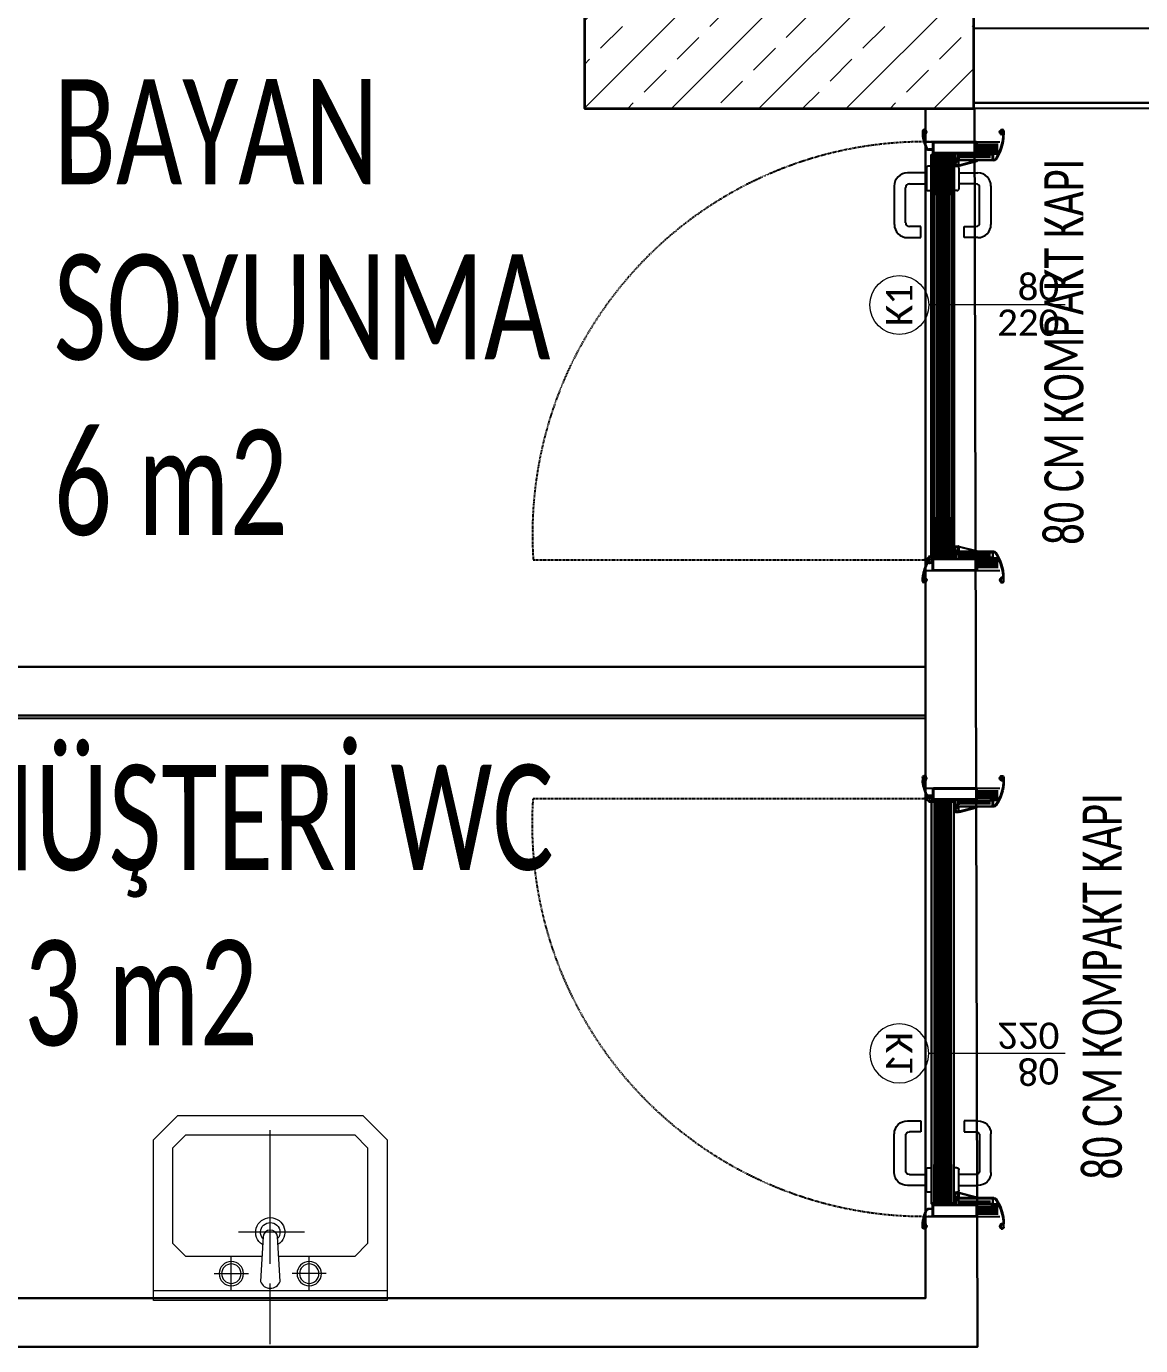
# Model space of a CAD drawing. Header units: millimetres. Extents: x -10496 to -5455, y -188 to 7293.
# Drawn here: x -7389.5 to -7160.7, y 2697.1 to 2968 of the extents above; entities that cross this region are included whole.
import ezdxf

# ---------------------------------------------------------------- set-up
doc = ezdxf.new("R2010")
doc.units = ezdxf.units.MM
doc.linetypes.add('kapı detayları$0$new block$0$DOT', pattern=[0.25, 0, -0.25])
doc.linetypes.add('kapı detayları$0$new block$0$HIDDEN2', pattern=[0.1875, 0.125, -0.0625])
for name, color, linetype, lineweight in [('00 KOLON TARARMA', 43, 'Continuous', 13), ('alan_net', 30, 'Continuous', 0), ('GJC_duvar', 10, 'Continuous', 30), ('GJC_kolon', 87, 'Continuous', 35), ('GJC_tefris', 30, 'Continuous', 0), ('GJC_ölçüler', 253, 'Continuous', 5), ('YAZI', 10, 'Continuous', 0), ('Yazı', 1, 'Continuous', 18)]:
    doc.layers.add(name, color=color, linetype=linetype, lineweight=lineweight)
for name, color, linetype in [('GJC ALAN', 2, 'Continuous'), ('insaatim.com', 7, 'Continuous'), ('kapı detayları$0$new block$0$AARCH-elev2', 9, 'Continuous'), ('kapı detayları$0$new block$0$AARCH-elev3', 8, 'Continuous'), ('kapı detayları$0$new block$0$AARCH-frame', 43, 'Continuous'), ('kapı detayları$0$new block$0$AARCH-hatch', 137, 'Continuous'), ('kapı detayları$0$new block$0$AARCH-mat_metal', 122, 'Continuous'), ('kapı detayları$0$new block$0$AARCH-mat_mortar', 145, 'Continuous'), ('kapı detayları$0$new block$0$AARCH-mat_timber', 44, 'Continuous'), ('kapı detayları$0$new block$0$AARCH-trace_down', 8, 'kapı detayları$0$new block$0$HIDDEN2'), ('kapı detayları$0$new block$0$AARCH-wall', 4, 'Continuous'), ('Kıtc-006 Yazı 001', 1, 'Continuous'), ('SAN', 5, 'Continuous')]:
    doc.layers.add(name, color=color, linetype=linetype)
doc.styles.get("Standard").update_dxf_attribs({"font": 'calibri.ttf', "height": 15})
doc.styles.add('Ölçü50', font='calibri.ttf', dxfattribs={"width": 0.7})

# ---------------------------------------------------------------- blocks, each defined once
blk = doc.blocks.new('kapı detayları$0$new block$0$single 201')
at = {"layer": 'kapı detayları$0$new block$0$AARCH-hatch'}
h = blk.add_hatch(dxfattribs=at)
h.set_pattern_fill('ANSI31', color=256, angle=180, style=0)
h.set_pattern_definition([(225, (38163.78836, 5178.61939), (0.08838834765, -0.08838834765), [])])
h.paths.add_polyline_path([(2.8, -3), (10.8, -3), (10.8, 0.5), (2.8, 0.5)])
h = blk.add_hatch(dxfattribs=at)
h.set_pattern_fill('ANSI31', color=256, angle=180, style=0)
h.set_pattern_definition([(225, (38084.57288, 5178.61939), (0.08838834765, -0.08838834765), [])])
h.paths.add_polyline_path([(85.28, -3), (77.28, -3), (77.28, 0.5), (85.28, 0.5)])
at = {"layer": 'kapı detayları$0$new block$0$AARCH-elev2', "ltscale": 0.1}
for p, q in [((78.94, 8.68), (71.03, 8.68)), ((68.33, 5.97), (68.33, 3.2)), ((70.61, 3.2), (70.61, 5.57)), ((71.38, 6.35), (78.6, 6.35)), ((79.38, 5.57), (79.38, 2.08)), ((81.64, 2.08), (81.64, 5.98)), ((68.33, 3.2), (70.61, 3.2)), ((78, 1.69), (78, 1.2)), ((82.61, 2.08), (78.38, 2.08)), ((83, 1.2), (83, 1.69)), ((78, -4.19), (78, -3.6)), ((82.61, -4.58), (78.38, -4.58)), ((79.38, -8.08), (79.38, -4.58)), ((81.64, -4.58), (81.64, -8.48)), ((68.33, -8.48), (68.33, -5.7)), ((68.33, -5.7), (70.61, -5.7)), ((70.61, -5.7), (70.61, -8.08)), ((71.38, -8.85), (78.6, -8.85)), ((78.94, -11.18), (71.03, -11.18))]:
    blk.add_line(p, q, dxfattribs=at)
for centre, radius, start, end in [((71.03, 5.97), 2.7, 90.0239, 180), ((78.94, 5.98), 2.7, 0, 90.0239), ((71.38, 5.57), 0.773, 90, 180), ((78.6, 5.57), 0.773, 0, 90), ((78.38, 1.69), 0.386, 90, 180), ((82.61, 1.69), 0.386, 0, 90), ((78.38, -4.19), 0.386, 180, 270), ((82.61, -4.19), 0.386, 270, 0), ((71.38, -8.08), 0.773, 180, 270), ((78.6, -8.08), 0.773, 270, 0), ((71.03, -8.48), 2.7, 180, 269.9761), ((78.94, -8.48), 2.7, 269.9761, 0)]:
    blk.add_arc(centre, radius, start, end, dxfattribs=at)
at = {"layer": 'kapı detayları$0$new block$0$AARCH-elev3', "color": 254}
for points, const_width in [([(2.93, -4.57), (2.93, -11.14)], 1), ([(85.15, -4.57), (85.15, -11.14)], 1), ([(1.4, -8.33), (1.4, -12.67)], 2), ([(86.68, -8.33), (86.68, -12.67)], 2)]:
    blk.add_lwpolyline(points, dxfattribs=dict(at, const_width=const_width))
at = {"layer": 'kapı detayları$0$new block$0$AARCH-hatch', "linetype": 'kapı detayları$0$new block$0$DOT', "const_width": 3}
blk.add_lwpolyline([(10.8, -1.25), (77.28, -1.25)], dxfattribs=at)
at = {"layer": 'kapı detayları$0$new block$0$AARCH-mat_metal'}
for p, q in [((-2.2, 2.9), (-1.48, 2.9)), ((-1.62, 2.78), (-2.2, 2.78)), ((-1.62, 2.31), (-1.62, 2.78)), ((-1.5, 2.76), (-1.5, 2.3)), ((90.2, 2.9), (89.48, 2.9)), ((89.5, 2.76), (89.5, 2.3)), ((89.62, 2.78), (90.2, 2.78)), ((89.62, 2.31), (89.62, 2.78)), ((-2.51, 2.3), (-2.51, 2.59)), ((-2.21, 2.2), (-2.41, 2.2)), ((-2.39, 2.59), (-2.39, 2.31)), ((-2.39, 2.31), (-2.21, 2.31)), ((-2.21, 2.31), (-2.21, 2.2)), ((-1.81, 2.2), (-1.81, 2.31)), ((-1.81, 2.31), (-1.62, 2.31)), ((-1.6, 2.2), (-1.81, 2.2)), ((0, -8.18), (0, 0.65)), ((0.14, 0.8), (1.42, 0.8)), ((0.14, 0.66), (2.25, 0.66)), ((0.14, 0.66), (0.14, -8.19)), ((1.3, 1.42), (3.06, 1.42)), ((1.5, 0.88), (1.5, 1.65)), ((1.64, 1.65), (1.64, 0.88)), ((1.72, 0.8), (2.43, 0.8)), ((2.16, 0.72), (2.16, 2.62)), ((2.25, -8.19), (2.25, 0.66)), ((2.43, 0.8), (2.43, -3.7)), ((86.28, 0.8), (85.57, 0.8)), ((85.57, 0.8), (85.57, -3.7)), ((87.83, 0.66), (85.75, 0.66)), ((85.75, -8.19), (85.75, 0.66)), ((86.36, 1.65), (86.36, 0.88)), ((86.5, 0.88), (86.5, 1.65)), ((87.82, 0.8), (86.58, 0.8)), ((87.86, 0.66), (87.86, -8.19)), ((88, -8.18), (88, 0.65)), ((89.6, 2.2), (89.81, 2.2)), ((89.81, 2.31), (89.62, 2.31)), ((89.81, 2.2), (89.81, 2.31)), ((90.39, 2.31), (90.21, 2.31)), ((90.21, 2.31), (90.21, 2.2)), ((90.21, 2.2), (90.41, 2.2)), ((90.39, 2.59), (90.39, 2.31)), ((90.51, 2.3), (90.51, 2.59)), ((3.36, -3.99), (2.39, -3.99)), ((2.39, -3.99), (2.39, -4.45)), ((3.36, -4.45), (2.39, -4.45)), ((2.39, -4.57), (2.39, -8.18)), ((2.39, -4.57), (3.48, -4.57)), ((2.58, -3.85), (4.21, -3.85)), ((3.36, -3.99), (3.36, -4.45)), ((3.88, -3.99), (3.48, -3.99)), ((3.48, -4.57), (3.48, -3.99)), ((3.84, -4.08), (3.6, -4.08)), ((3.6, -4.08), (3.6, -4.22)), ((3.6, -4.22), (3.7, -4.22)), ((3.7, -4.22), (3.7, -11.52)), ((3.84, -11.79), (3.84, -4.08)), ((3.85, -8.24), (4.75, -4.75)), ((3.88, -4.42), (3.88, -3.99)), ((4.92, -4.61), (3.99, -8.27)), ((4.21, -3.96), (4.03, -3.96)), ((4.03, -3.96), (4.03, -4.43)), ((4.03, -4.43), (4.8, -4.43)), ((4.6, -4.57), (4.03, -4.57)), ((4.21, -3.85), (4.21, -3.96)), ((4.61, -3.96), (4.61, -3.85)), ((4.61, -3.85), (4.87, -3.85)), ((4.8, -3.96), (4.61, -3.96)), ((4.8, -4.43), (4.8, -3.96)), ((4.94, -3.92), (4.94, -4.52)), ((83, -3.6), (83, -4.19)), ((83.06, -3.92), (83.06, -4.52)), ((83.08, -4.61), (84.01, -8.27)), ((83.39, -3.85), (83.13, -3.85)), ((83.2, -3.96), (83.39, -3.96)), ((83.2, -4.43), (83.2, -3.96)), ((83.97, -4.43), (83.2, -4.43)), ((84.15, -8.24), (83.25, -4.75)), ((83.39, -3.96), (83.39, -3.85)), ((83.4, -4.57), (83.97, -4.57)), ((83.79, -3.85), (83.79, -3.96)), ((85.42, -3.85), (83.79, -3.85)), ((83.79, -3.96), (83.97, -3.96)), ((83.97, -3.96), (83.97, -4.43)), ((84.12, -4.42), (84.12, -3.99)), ((84.12, -3.99), (84.52, -3.99)), ((84.16, -11.79), (84.16, -4.08)), ((84.16, -4.08), (84.4, -4.08)), ((84.4, -4.22), (84.3, -4.22)), ((84.3, -4.22), (84.3, -11.52)), ((84.4, -4.08), (84.4, -4.22)), ((84.52, -4.57), (84.52, -3.99)), ((85.61, -4.57), (84.52, -4.57)), ((84.64, -3.99), (85.61, -3.99)), ((84.64, -3.99), (84.64, -4.45)), ((84.64, -4.45), (85.61, -4.45)), ((85.61, -3.99), (85.61, -4.45)), ((85.61, -4.57), (85.61, -8.18)), ((0.14, -8.19), (2.25, -8.19)), ((2.24, -8.33), (0.15, -8.33)), ((87.86, -8.19), (85.75, -8.19)), ((85.76, -8.33), (87.85, -8.33)), ((-2.51, -13.25), (-2.51, -13.54)), ((-2.21, -13.15), (-2.41, -13.15)), ((-2.39, -13.54), (-2.39, -13.26)), ((-2.39, -13.26), (-2.21, -13.26)), ((-2.21, -13.26), (-2.21, -13.15)), ((-1.6, -13.15), (-1.81, -13.15)), ((-1.81, -13.15), (-1.81, -13.26)), ((-1.81, -13.26), (-1.62, -13.26)), ((-1.62, -13.26), (-1.62, -13.73)), ((-1.5, -13.71), (-1.5, -13.25)), ((2.39, -11.14), (2.39, -12.67)), ((2.63, -11.14), (2.39, -11.14)), ((2.53, -11.52), (2.53, -11.28)), ((2.53, -11.28), (2.63, -11.28)), ((2.53, -11.52), (2.53, -11.43)), ((3.7, -11.52), (2.53, -11.52)), ((2.53, -11.64), (3.7, -11.64)), ((2.53, -12.55), (2.53, -11.64)), ((2.63, -11.28), (2.63, -11.14)), ((3.7, -11.64), (3.7, -11.79)), ((84.3, -11.52), (85.47, -11.52)), ((85.47, -11.64), (84.3, -11.64)), ((84.3, -11.64), (84.3, -11.79)), ((85.37, -11.28), (85.37, -11.14)), ((85.37, -11.14), (85.61, -11.14)), ((85.47, -11.28), (85.37, -11.28)), ((85.47, -11.52), (85.47, -11.28)), ((85.47, -11.52), (85.47, -11.43)), ((85.47, -12.55), (85.47, -11.64)), ((85.61, -11.14), (85.61, -12.67)), ((89.5, -13.71), (89.5, -13.25)), ((89.6, -13.15), (89.81, -13.15)), ((89.62, -13.26), (89.62, -13.73)), ((89.81, -13.26), (89.62, -13.26)), ((89.81, -13.15), (89.81, -13.26)), ((90.21, -13.26), (90.21, -13.15)), ((90.21, -13.15), (90.41, -13.15)), ((90.39, -13.26), (90.21, -13.26)), ((90.39, -13.54), (90.39, -13.26)), ((90.51, -13.25), (90.51, -13.54)), ((-1.62, -13.73), (-2.2, -13.73)), ((-2.2, -13.85), (-1.48, -13.85)), ((90.2, -13.85), (89.48, -13.85)), ((89.62, -13.73), (90.2, -13.73))]:
    blk.add_line(p, q, dxfattribs=at)
blk.add_circle((2.16, 1.42), 0.565, dxfattribs=at)
for centre, radius, start, end in [((-2.2, 2.59), 0.31, 89.9991, 179.9991), ((-2.2, 2.59), 0.19, 89.9991, 179.9991), ((-2.53, -6.29), 9.24, 65.5667, 84.0818), ((-2.54, -6.31), 9.12, 65.1507, 83.4746), ((90.53, -6.29), 9.24, 95.9182, 114.4333), ((90.54, -6.31), 9.12, 96.5254, 114.8493), ((90.2, 2.59), 0.31, 0.0009, 90.0009), ((90.2, 2.59), 0.19, 0.0009, 90.0009), ((-2.41, 2.3), 0.1, 179.9991, 269.9991), ((-1.6, 2.3), 0.1, 269.9991, 359.9991), ((0.15, 0.65), 0.15, 89.9991, 179.9991), ((1.14, 1.65), 0.5, 359.9991, 71.5148), ((1.14, 1.65), 0.36, 359.9991, 64.0918), ((1.42, 0.88), 0.08, 269.9991, 359.9991), ((1.72, 0.88), 0.08, 179.9991, 269.9991), ((86.28, 0.88), 0.08, 270.0009, 0.0009), ((86.86, 1.65), 0.5, 108.4852, 180.0009), ((86.86, 1.65), 0.36, 115.9082, 180.0009), ((86.58, 0.88), 0.08, 180.0009, 270.0009), ((87.85, 0.65), 0.15, 0.0009, 90.0009), ((89.6, 2.3), 0.1, 180.0009, 270.0009), ((90.41, 2.3), 0.1, 270.0009, 0.0009), ((2.58, -3.7), 0.15, 179.9991, 269.9991), ((4.03, -4.42), 0.15, 179.9991, 269.9991), ((4.6, -4.72), 0.15, 346.5475, 89.9991), ((4.87, -3.92), 0.07, 359.9991, 89.9991), ((4.64, -4.52), 0.3, 341.7626, 359.9991), ((83.13, -3.92), 0.07, 90.0009, 180.0009), ((83.36, -4.52), 0.3, 180.0009, 198.2374), ((83.4, -4.72), 0.15, 90.0009, 193.4525), ((83.97, -4.42), 0.15, 270.0009, 0.0009), ((85.42, -3.7), 0.15, 270.0009, 0.0009), ((0.15, -8.18), 0.15, 179.9991, 269.9991), ((2.24, -8.18), 0.15, 269.9991, 359.9991), ((3.92, -8.26), 0.0711, 166.5475, 346.5475), ((84.08, -8.26), 0.0711, 193.4525, 13.4525), ((85.76, -8.18), 0.15, 180.0009, 270.0009), ((87.85, -8.18), 0.15, 270.0009, 0.0009), ((-2.41, -13.25), 0.1, 89.9991, 179.9991), ((-2.2, -13.54), 0.31, 179.9991, 269.9991), ((-2.2, -13.54), 0.19, 179.9991, 269.9991), ((-1.6, -13.25), 0.1, 359.9991, 89.9991), ((-1.7, -4.97), 8.74, 271.2734, 297.6204), ((-1.53, -4.98), 8.87, 270.376, 305.395), ((2.33, -12.67), 0.0527, 293.5841, 359.9991), ((2.58, -12.55), 0.0527, 179.9991, 295.421), ((-1.03, -4.96), 8.47, 295.421, 302.1386), ((3.34, -11.79), 0.36, 291.998, 359.9991), ((3.34, -11.79), 0.5, 302.5568, 359.9991), ((84.66, -11.79), 0.5, 180.0009, 237.4432), ((84.66, -11.79), 0.36, 180.0009, 248.002), ((89.53, -4.98), 8.87, 234.605, 269.624), ((89.03, -4.96), 8.47, 237.8614, 244.579), ((85.42, -12.55), 0.0527, 244.579, 0.0009), ((85.67, -12.67), 0.0527, 180.0009, 246.4159), ((89.7, -4.97), 8.74, 242.3796, 268.7266), ((89.6, -13.25), 0.1, 90.0009, 180.0009), ((90.2, -13.54), 0.19, 270.0009, 0.0009), ((90.2, -13.54), 0.31, 270.0009, 0.0009), ((90.41, -13.25), 0.1, 0.0009, 90.0009)]:
    blk.add_arc(centre, radius, start, end, dxfattribs=at)
for centre, major_axis in [((-2.01, 2.19), (0.241, 0)), ((83.59, -3.75), (-0.241, 0)), ((90.01, -13.14), (-0.241, 0))]:
    blk.add_ellipse(centre, major_axis=major_axis, ratio=0.764258, start_param=3.141593, end_param=9.424778, dxfattribs=at)
at = {"layer": 'kapı detayları$0$new block$0$AARCH-mat_metal', "extrusion": (0, 0, -1)}
for centre, major_axis in [((90.01, 2.19), (-0.241, 0)), ((4.41, -3.75), (0.241, 0)), ((-2.01, -13.14), (0.241, 0))]:
    blk.add_ellipse(centre, major_axis=major_axis, ratio=0.764258, start_param=3.141593, end_param=9.424778, dxfattribs=at)
at = {"layer": 'kapı detayları$0$new block$0$AARCH-mat_mortar', "linetype": 'Continuous'}
for p, q in [((0, 2), (0, 0)), ((88, 2), (88, 0)), ((0, -10.97), (0, -12.97)), ((88, -10.97), (88, -12.97))]:
    blk.add_line(p, q, dxfattribs=at)
at = {"layer": 'kapı detayları$0$new block$0$AARCH-mat_timber'}
blk.add_line((2.7, 1.1), (2.7, -3.5), dxfattribs=at)
blk.add_lwpolyline([(2.7, 1.1), (85.28, 1.1, -0.392634), (85.38, 1.02), (85.38, -3.5, -0.414214), (85.28, -3.6), (2.8, -3.6)], format="xyb", dxfattribs=at)
blk.add_lwpolyline([(85.28, -3), (2.8, -3), (2.8, -3.5), (85.28, -3.5), (85.28, 1), (2.8, 1), (2.8, 0.5), (85.28, 0.5)], dxfattribs=at)
for points in [[(2.8, 0.5), (10.8, 0.5), (10.8, -3), (2.8, -3)], [(85.28, 0.5), (77.28, 0.5), (77.28, -3), (85.28, -3)]]:
    blk.add_lwpolyline(points, close=True, dxfattribs=at)
blk.add_arc((2.8, -3.5), 0.1, 180, 270, dxfattribs=at)
at = {"layer": 'kapı detayları$0$new block$0$AARCH-trace_down'}
blk.add_lwpolyline([(88, 0, 0.442165), (2.16, 82.84), (2.16, 1.42)], format="xyb", dxfattribs=at)
at = {"layer": 'kapı detayları$0$new block$0$AARCH-wall'}
for p, q in [((0, 0), (0, -10.97)), ((88, 0), (88, -10.97))]:
    blk.add_line(p, q, dxfattribs=at)
at = {"layer": 'YAZI'}
blk.add_circle((54.51, 7.65), 6.06, dxfattribs=at)
at = {"layer": 'Yazı'}
blk.add_line((54.51, -26.42), (54.51, 1.59), dxfattribs=at)
at = {"layer": 'Yazı', "ltscale": 7}
blk.add_text('K1', height=5.4, dxfattribs=at).set_placement((50.17, 4.95))
at = {"layer": 'Yazı'}
for s, p in [('220', (48.17, -12.43)), ('80', (55.5, -16.66))]:
    blk.add_text(s, height=5.4, rotation=270, dxfattribs=at).set_placement(p)
blk = doc.blocks.new('rölöveteyit')
at = {"layer": '00 KOLON TARARMA'}
h = blk.add_hatch(dxfattribs=at)
h.set_pattern_fill('ANSI33', color=256, scale=2, angle=360, style=0)
h.set_pattern_definition([(45, (1742.308, -41769.38), (-8.980256, 8.980256), []), (45, (1751.288, -41769.38), (-8.980256, 8.980256), [6.35, -3.175])])
h.paths.add_polyline_path([(31907, -28778.81), (31907, -28698.81), (31827, -28698.81), (31827, -28778.81)])
blk.add_line((31907, -28778.81), (31907, -28766.1))
at = {"color": 6}
for points in [[(31907, -28778.81), (31907, -28698.81), (31827.03, -28698.68), (31827, -28778.81), (31907, -28778.81)], [(31906.99, -28778.81), (31907, -28698.81), (31827.03, -28698.68), (31827.03, -28778.81), (31906.99, -28778.81)]]:
    blk.add_lwpolyline(points, dxfattribs=at)
at = {"layer": 'GJC_kolon'}
blk.add_lwpolyline([(31827.03, -28778.81), (31907, -28778.81), (31907, -28698.81), (31827.03, -28698.81)], close=True, dxfattribs=at)
blk = doc.blocks.new('LAV7')
at = {"layer": 'GJC_tefris', "color": 151}
for p, q in [((0.04, 0.24), (0.04, -0.24)), ((0.075, 0.115), (0.075, 0.045)), ((0.04, 0.08), (0.11, 0.08)), ((0.16, 0.07), (0.16, -0.065)), ((-0.07, 0), (0.055, 0)), ((0.095, 0), (0.37, 0)), ((0.075, -0.115), (0.075, -0.045)), ((0.04, -0.08), (0.11, -0.08))]:
    blk.add_line(p, q, dxfattribs=at)
blk.add_lwpolyline([(0.02, -0.24), (0.35, -0.24), (0.4, -0.19), (0.4, 0.19), (0.35, 0.24), (0.02, 0.24)], close=True, dxfattribs=at)
blk.add_lwpolyline([(0.11, -0.0172), (0.11, -0.1734), (0.1366, -0.2), (0.3334, -0.2), (0.36, -0.1734), (0.36, 0.1734), (0.3334, 0.2), (0.1366, 0.2), (0.11, 0.1734), (0.11, 0.0172)], dxfattribs=at)
blk.add_lwpolyline([(0.0592, 0.0201), (0.151, 0.0149, -0.89936), (0.151, -0.0149), (0.0592, -0.0201, -0.70892)], format="xyb", close=True, dxfattribs=at)
for centre, radius in [((0.075, 0.08), 0.025), ((0.075, 0.08), 0.02), ((0.075, -0.08), 0.025), ((0.075, -0.08), 0.02)]:
    blk.add_circle(centre, radius, dxfattribs=at)
for radius, start, end in [(0.03, 211.8659, 148.1341), (0.02, 229.2152, 130.7848)]:
    blk.add_arc((0.16, 0), radius, start, end, dxfattribs=at)
blk = doc.blocks.new('A$C7FD12B5D')
at = {"layer": 'SAN'}
blk.add_blockref('LAV7', (0.07, 0.24), dxfattribs=at)
blk = doc.blocks.new('new ytong')
at = {"layer": 'GJC_duvar'}
for points in [[(-17793.35, 3228.72), (-18803.41, 3228.9)], [(-17793.34, 3213.56), (-18803.38, 3213.56)]]:
    blk.add_lwpolyline(points, dxfattribs=at)
at = {"layer": 'GJC_duvar', "color": 3}
for points in [[(-19093.34, 2968.1), (-18813.34, 2968.1), (-18813.34, 3212.42)], [(-19092.65, 2958.07), (-18802.65, 2958.07), (-18803.29, 3212.42)], [(-18813.31, 3097.76), (-19093.34, 3097.76)], [(-18813.31, 3087.76), (-19093.34, 3087.76)]]:
    blk.add_lwpolyline(points, dxfattribs=at)
at = {"layer": 'insaatim.com', "xscale": -100, "yscale": 100, "zscale": 100, "rotation": 270}
blk.add_blockref('A$C7FD12B5D', (-18971.9, 2958.63), dxfattribs=at)

msp = doc.modelspace()

# ---------------------------------------------------------------- linework, layer by layer
at = {"color": 2, "true_color": 0xf1eb1f}
msp.add_lwpolyline([(-7484.88, 2825.98), (-7204.88, 2825.98), (-7204.88, 2706.84), (-7484.88, 2706.84)], close=True, dxfattribs=at)

# ---------------------------------------------------------------- block references
at = {"layer": 'kapı detayları$0$new block$0$AARCH-frame', "rotation": 90.00000000000001}
msp.add_blockref('kapı detayları$0$new block$0$single 201', (-7202.59, 2856.31), dxfattribs=at)
at = {"layer": 'kapı detayları$0$new block$0$AARCH-frame', "xscale": -1, "rotation": 90}
msp.add_blockref('kapı detayları$0$new block$0$single 201', (-7202.59, 2811.6), dxfattribs=at)

# ---------------------------------------------------------------- texts
at = {"layer": 'Kıtc-006 Yazı 001', "lineweight": 0, "attachment_point": 1, "style": 'Ölçü50'}
for s, width, gutter_width, heights, insert, char_height, rotation in [('{\\fCalibri Light|b0|i0|c162|p34;BAYAN\\PSOYUNMA\\P6 m2}', 159.9785, 0.0788, [116.09], (-7383.96, 2957.17, -0.04), 21.6, 0.0406), ('\\pxt4;{\\C0;\\c16777215;80 CM KOMPAKT KAPI}', 1064.5719, 0.765, [0], (-7180.42, 2861.55), 8, 90.0406), ('{\\fCalibri Light|b0|i0|c162|p34;MÜŞTERİ WC\\P3,3 m2}', 159.9785, 0.0788, [116.09], (-7407.92, 2816.32, -0.04), 21.6, 0.0406), ('\\pxt4;{\\C0;\\c16777215;80 CM KOMPAKT KAPI}', 1064.5719, 0.765, [0], (-7172.54, 2731.21), 8, 90.0406)]:
    msp.add_mtext_dynamic_manual_height_columns(s, width=width, gutter_width=gutter_width, heights=heights, dxfattribs=dict(at, insert=insert, char_height=char_height, rotation=rotation))

# ---------------------------------------------------------------- next in the draw order: block references
at = {"layer": 'GJC_ölçüler'}
msp.add_blockref('rölöveteyit', (-39101.92, 31729.97), dxfattribs=at)

# ---------------------------------------------------------------- next in the draw order: block references
at = {"layer": 'GJC_duvar', "color": 41, "true_color": 0xf4ee51}
msp.add_blockref('new ytong', (11608.46, -261.26), dxfattribs=at)

# ---------------------------------------------------------------- next in the draw order: linework, layer by layer
at = {"layer": 'alan_net', "color": 51, "lineweight": 30, "true_color": 0xf8f6b0}
msp.add_lwpolyline([(-7484.88, 2826.5), (-7204.88, 2826.5), (-7204.88, 2706.84), (-7484.88, 2706.84)], close=True, dxfattribs=at)
at = {"layer": 'GJC ALAN', "color": 40, "lineweight": 30, "true_color": 0xf8d731}
msp.add_lwpolyline([(-6154.88, 2952.3), (-7194.84, 2951.16), (-7194.84, 2951.16), (-7274.89, 2951.16), (-7274.89, 3031.16), (-7204.88, 3031.16), (-7204.88, 3068.13), (-7484.88, 3068.13), (-7484.88, 2374.3), (-7244.88, 2374.3), (-7244.88, 2604.3), (-7194.88, 2604.3), (-7194.88, 2376.71), (-7194.88, 2374.3), (-6187.88, 2374.3), (-6187.88, 2455.3), (-6154.88, 2455.3)], close=True, dxfattribs=at)

doc.saveas('drawing.dxf')
